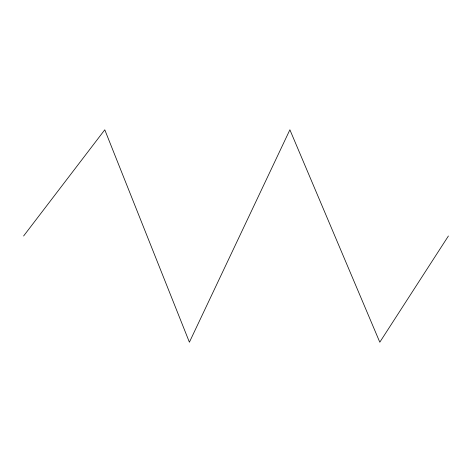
<?xml version="1.0" encoding="UTF-8"?>
<svg xmlns="http://www.w3.org/2000/svg" width="472" height="472" viewBox="0 0 472 472"><rect width="100%" height="100%" fill="white"/><g stroke="black" fill="none" stroke-linecap="round" stroke-linejoin="round"><path stroke-width="0.71" d="M448.4 236L379.801 342.2L289.891 129.8L189.402 342.2L104.778 129.8L23.6 236"/></g></svg>
